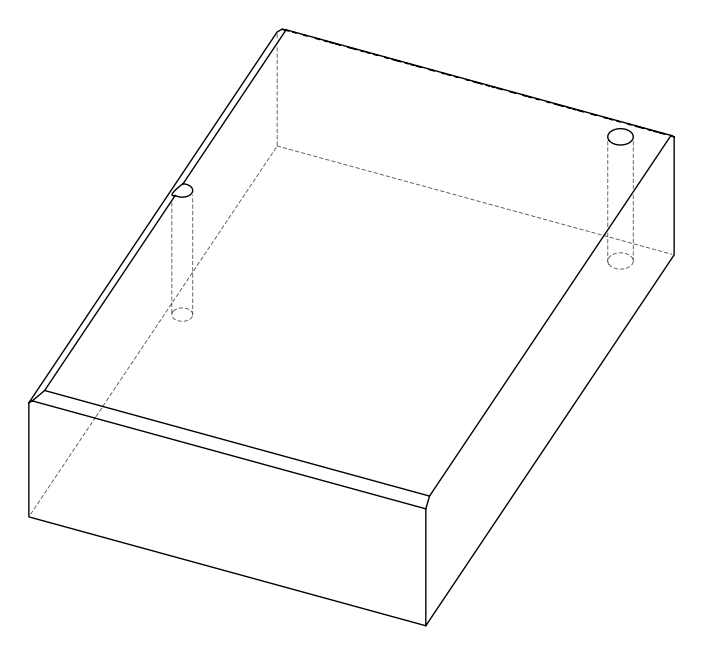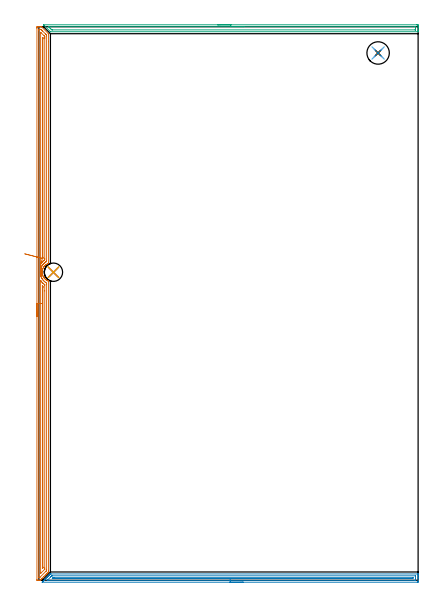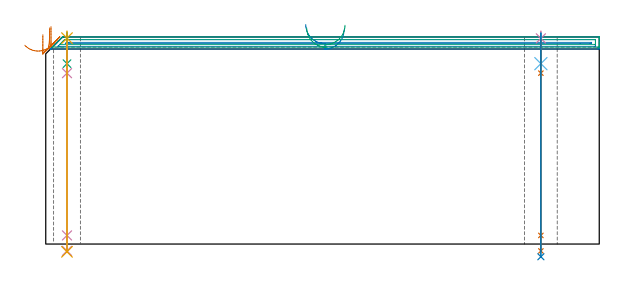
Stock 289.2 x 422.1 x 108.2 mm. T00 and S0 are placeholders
(PLAN: 11 operations, 7 tool changes, 27.4 min)
(1 AREA_MILL | FG_CHAMFER_SURFACE | UGT0205_001 | 13.49 min | 16339 mm3)
(2 AREA_MILL_1 | FG_CHAMFER_SURFACE_1 | UGT0205_001 | 6.97 min | 5616 mm3)
(3 AREA_MILL_2 | FG_CHAMFER_SURFACE_2 | UGT0205_001 | 4.72 min | 3960 mm3)
(4 SPOT_DRILL | STEP1HOLE | NXT0321_9005460120000 | 0.03 min | 4 mm3)
(5 SPOT_DRILL_1 | STEP1HOLE_1 | NXT0321_9005460120000 | 0.03 min | 2 mm3)
(6 DRILL_BLIND_HOLE_INTO_CENTER | STEP1HOLE | NXT0301_064 | 0.07 min | 862 mm3)
(7 GUN_DRILL_THROUGH_HOLE | STEP1HOLE | UGT0307_006 | 0.55 min | 6030 mm3)
(8 DRILL_TO_ENLARGE_THROUGH_HOLE | STEP1HOLE | UGT0301_242 | 0.47 min | 17904 mm3)
(9 DRILL_BLIND_HOLE_INTO_CENTER_1 | STEP1HOLE_1 | NXT0301_064 | 0.07 min | 850 mm3)
(10 GUN_DRILL_THROUGH_HOLE_1 | STEP1HOLE_1 | UGT0307_006 | 0.53 min | 6030 mm3)
(11 DRILL_TO_ENLARGE_THROUGH_HOLE_1 | STEP1HOLE_1 | NXT0301_104 | 0.46 min | 9641 mm3)
(TOOL UGT0205_001 | Chamfer Mill 20 x 3 x 45 deg. | D20 FL50 Z2)
(TOOL NXT0321_9005460120000 | NC Spot Drill, 142deg, 12mm, Carbide, Uncoated | D12 PA142 FL30 Z2)
(TOOL NXT0301_064 | Carbide Drill 9.3mm [860.1-0930-028A1-MM 2214] | D9.3 PA140 FL47 Z2)
(TOOL UGT0307_006 | Gun Drill 9 mm | D9 PA130 FL24 Z1)
(TOOL UGT0301_242 | Twist Drill 17.1 mm | D17.1 PA118 FL130 Z2)
(TOOL NXT0301_104 | Carbide Drill 14mm [860.1-1400-112A1-MM 2214] | D14 PA140 FL123 Z2)
(OP 1 AREA_MILL)
G17 G21 G94 G90
T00 M6
G54
G17 G0 G90 X-1.5 Y201.05 S1061 M3
G43 Z118.2 H0
Z109.4
G94 G1 Y201.088 Z108.528 F250.
Y201.202 Z107.664
Y201.391 Z106.812
Y201.653 Z105.98
Y201.987 Z105.174
Y202.39 Z104.4
Y202.858 Z103.664
Y203.39 Z102.972
Y203.979 Z102.329
Y204.622 Z101.74
Y205.314 Z101.208
Y206.05 Z100.74
Y206.824 Z100.337
Y207.63 Z100.003
Y208.462 Z99.741
Y209.314 Z99.552
Y210.178 Z99.438
Y211.05 Z99.4
Y421.03
X-1.499 Y421.479 Z99.401
X-1.494 Y421.918 Z99.402
X-1.49 Y422.09 Z99.405
X-1.062 Y422.1 Z99.832
X-0.524 Z100.372
X-0.182 Z100.714
X0.356 Z101.252
X0.699 Z101.594
X1.506 Z102.404
X1.579 Z102.478
X1.984 Y422.099 Z102.882
X2.004 Y422.095 Z102.903
X2.46 Y421.642 Z103.357
X7.097 Y417.003 Z107.997
X7.301 Y416.8 Z108.199
X7.3 Y416.183 Z108.2
Y410.735
Y241.869
X7.303 Y241.628 Z108.197
X7.15 Y241.562 Z108.047
X7.011 Y241.507 Z107.91
X6.879 Y241.447 Z107.779
X6.588 Y241.317 Z107.487
X6.422 Y241.23 Z107.321
X5.924 Y240.97 Z106.823
X5.713 Y240.835 Z106.612
X5.541 Y240.71 Z106.441
X5.268 Y240.511 Z106.168
X4.838 Y240.162 Z105.737
X4.76 Y240.09 Z105.659
X4.747 Y240.077 Z105.644
X4.661 Y239.987 Z105.557
X4.341 Y239.655 Z105.241
X3.963 Y239.212 Z104.862
X3.942 Y239.184 Z104.841
X3.927 Y239.162 Z104.826
X3.661 Y238.77 Z104.56
X3.643 Y238.744 Z104.542
X3.374 Y238.291 Z104.271
X3.088 Y237.719 Z103.987
X2.963 Y237.398 Z103.857
X2.817 Y236.953 Z103.709
X2.758 Y236.747 Z103.657
X2.753 Y236.729 Z103.652
X2.694 Y236.505 Z103.591
X2.612 Y236.1 Z103.512
X2.603 Y236.059 Z103.503
X2.556 Y235.692 Z103.452
X2.547 Y235.622 Z103.441
X2.546 Y235.611 Z103.44
X2.543 Y235.569 Z103.437
X2.533 Y235.411 Z103.425
X2.514 Y235.165 Z103.41
X2.515 Y235.036 Z103.407
Y234.862 Z103.405
X2.513 Y234.718 Z103.407
X2.525 Y234.51 Z103.419
X2.527 Y234.45 Z103.425
X2.537 Y234.271 Z103.436
X2.59 Y233.835 Z103.486
X2.592 Y233.825 Z103.487
X2.647 Y233.522 Z103.546
X2.674 Y233.377 Z103.573
X2.695 Y233.294 Z103.594
X2.788 Y232.932 Z103.685
X2.932 Y232.495 Z103.827
X2.972 Y232.385 Z103.871
X3.106 Y232.039 Z104.002
X3.273 Y231.703 Z104.173
X3.332 Y231.588 Z104.231
X3.582 Y231.146 Z104.479
X3.634 Y231.067 Z104.532
X3.766 Y230.864 Z104.666
X3.8 Y230.817 Z104.7
X3.927 Y230.643 Z104.823
X3.964 Y230.592 Z104.861
X4.239 Y230.253 Z105.139
X4.407 Y230.072 Z105.307
X4.531 Y229.939 Z105.431
X4.837 Y229.641 Z105.737
X5.062 Y229.448 Z105.96
X5.101 Y229.414 Z105.998
X5.155 Y229.368 Z106.053
X5.164 Y229.359 Z106.063
X5.434 Y229.156 Z106.334
X5.713 Y228.965 Z106.612
X5.937 Y228.833 Z106.836
X5.982 Y228.806 Z106.879
X6.039 Y228.772 Z106.938
X6.146 Y228.709 Z107.045
X6.315 Y228.619 Z107.213
X6.422 Y228.563 Z107.317
X6.589 Y228.474 Z107.487
X6.603 Y228.466 Z107.501
X6.862 Y228.355 Z107.759
X6.9 Y228.338 Z107.797
X7.054 Y228.278 Z107.951
X7.215 Y228.212 Z108.109
X7.297 Y228.175 Z108.188
X7.3 Y228.027 Z108.2
Y6.876
X7.294 Y6.305 Z108.192
X7.114 Y6.113 Z108.011
X6.429 Y5.429 Z107.328
X6.09 Y5.088 Z106.986
X5.494 Y4.494 Z106.393
X4.808 Y3.807 Z105.707
X3.855 Y2.855 Z104.754
X2.515 Y1.514 Z103.414
X2.46 Y1.458 Z103.357
X2.406 Y1.406 Z103.305
X2.217 Y1.216 Z103.116
X2.166 Y1.165 Z103.063
X2.117 Y1.117 Z103.016
X1.919 Y0.919 Z102.818
X1.873 Y0.872 Z102.77
X1.828 Y0.828 Z102.727
X1.621 Y0.621 Z102.52
X1.579 Y0.578 Z102.477
X1.462 Y0.462 Z102.362
X1.323 Y0.323 Z102.223
X1.139 Y0.138 Z102.037
X1.023 Y0.025 Z101.92
X0.991 Y0.001 Z101.886
X0.699 Y0. Z101.597
X0.625 Z101.524
X-0.182 Z100.713
X-1.404 Z99.492
X-1.491 Y0.003 Z99.405
X-1.5 Y0.396 Z99.4
Y211.05
X-0.086 Z100.814
X-0.085 Y419.594 Z100.815
X-0.084 Y419.692 Z100.816
X-0.079 Y420.08 Z100.821
X0.303 Y420.094 Z101.203
X0.699 Y420.098 Z101.599
X1.178 Y420.099 Z102.078
X1.378 Y420.097 Z102.278
X1.479 Y420.094 Z102.379
X1.527 Y420.09 Z102.427
X1.579 Y420.06 Z102.479
X1.955 Y419.692 Z102.855
X2.46 Y419.19 Z103.36
X2.852 Y418.799 Z103.752
X5.101 Y416.549 Z106.001
X5.532 Y416.118 Z106.432
X5.678 Y415.97 Z106.578
X5.795 Y415.848 Z106.695
X5.87 Y415.768 Z106.77
X5.879 Y415.719 Z106.779
X5.885 Y415.323 Z106.785
Y415.224
Y243.762
X5.884 Y243.664 Z106.784
X5.879 Y243.267 Z106.779
X5.867 Y243.083 Z106.767
X5.743 Y243.013 Z106.643
X5.312 Y242.771 Z106.212
X5.183 Y242.688 Z106.083
X5.101 Y242.631 Z106.001
X4.67 Y242.314 Z105.57
X4.221 Y241.965 Z105.121
X4.173 Y241.926 Z105.073
X4.116 Y241.877 Z105.016
X3.726 Y241.486 Z104.626
X3.34 Y241.076 Z104.24
X3.297 Y241.028 Z104.197
X3.26 Y240.984 Z104.16
X3.023 Y240.693 Z103.923
X2.905 Y240.531 Z103.805
X2.602 Y240.09 Z103.502
X2.546 Y240.002 Z103.446
X2.46 Y239.857 Z103.36
X2.223 Y239.437 Z103.123
X2.1 Y239.197 Z103.
X1.927 Y238.844 Z102.827
X1.703 Y238.303 Z102.603
X1.682 Y238.251 Z102.582
X1.669 Y238.212 Z102.569
X1.579 Y237.937 Z102.479
X1.46 Y237.53 Z102.36
X1.428 Y237.41 Z102.328
X1.346 Y237.082 Z102.246
X1.291 Y236.809 Z102.191
X1.234 Y236.516 Z102.134
X1.168 Y236.04 Z102.068
X1.13 Y235.622 Z102.03
X1.105 Y235.21 Z102.005
X1.103 Y234.729 Z102.003
X1.122 Y234.299 Z102.022
X1.161 Y233.835 Z102.061
X1.233 Y233.293 Z102.133
X1.3 Y232.942 Z102.2
X1.493 Y232.135 Z102.393
X1.52 Y232.048 Z102.42
X1.579 Y231.864 Z102.479
X1.765 Y231.343 Z102.665
X1.794 Y231.264 Z102.694
X1.838 Y231.155 Z102.738
X1.904 Y230.998 Z102.804
X2.062 Y230.665 Z102.962
X2.279 Y230.261 Z103.179
X2.46 Y229.94 Z103.36
X2.681 Y229.592 Z103.581
X2.835 Y229.368 Z103.735
X3.051 Y229.076 Z103.951
X3.34 Y228.721 Z104.24
X3.567 Y228.474 Z104.467
X3.892 Y228.145 Z104.792
X4.221 Y227.842 Z105.121
X4.531 Y227.581 Z105.431
X5.101 Y227.173 Z106.001
X5.879 Y226.687 Z106.779
X5.885 Y225.892 Z106.785
Y225.793
Y7.867
X5.884 Y7.769 Z106.784
X5.879 Y7.372 Z106.779
X5.871 Y7.332 Z106.771
X5.844 Y7.301 Z106.744
X5.792 Y7.245 Z106.692
X5.705 Y7.156 Z106.605
X5.426 Y6.876 Z106.326
X0.827 Y2.277 Z101.727
X0.699 Y2.151 Z101.599
X0.595 Y2.053 Z101.495
X0.552 Y2.013 Z101.452
X0.498 Y2.01 Z101.398
X0.219 Y2.002 Z101.119
X0.007 Y2.001 Z100.907
X-0.025 Y2.002 Z100.875
X-0.058 Y2.007 Z100.842
X-0.079 Y2.011 Z100.821
X-0.08 Y2.037 Z100.82
X-0.085 Y2.31 Z100.815
X-0.086 Y211.05 Z100.814
X1.328 Z102.228
X1.329 Y228.602 Z102.229
X1.331 Y228.638 Z102.231
X1.335 Y228.683 Z102.235
X1.338 Y228.692 Z102.238
X1.579 Y228.327 Z102.479
X1.882 Y227.89 Z102.782
X2.111 Y227.581 Z103.011
X2.46 Y227.155 Z103.36
X2.901 Y226.687 Z103.801
X3.123 Y226.467 Z104.023
X3.34 Y226.266 Z104.24
X3.895 Y225.793 Z104.795
X4.221 Y225.552 Z105.121
X4.393 Y225.424 Z105.293
X4.439 Y225.387 Z105.339
X4.459 Y225.369 Z105.359
X4.464 Y225.323 Z105.364
X4.468 Y225.154 Z105.368
X4.47 Y224.9 Z105.37
X4.471 Y220.656 Z105.371
Y9.302
X4.469 Y8.663 Z105.369
X4.467 Y8.413 Z105.367
X4.464 Y8.377 Z105.364
X4.448 Y8.356 Z105.348
X4.398 Y8.302 Z105.298
X4.221 Y8.121 Z105.121
X1.385 Y5.286 Z102.285
X1.356 Y5.259 Z102.256
X1.338 Y5.246 Z102.238
X1.335 Y5.247 Z102.235
X1.332 Y5.255 Z102.232
X1.329 Y5.284 Z102.229
Y5.304
X1.328 Y211.05 Z102.228
X2.743 Z103.643
Y224.006
X2.744 Y224.326 Z103.644
X2.746 Y224.378 Z103.646
X2.749 Y224.407 Z103.649
X2.766 Y224.398 Z103.666
X2.897 Y224.288 Z103.797
X3.048 Y224.158 Z103.948
X3.051 Y224.006 Z103.951
X3.055 Y223.687 Z103.955
X3.057 Y223.4 Z103.957
Y223.113
Y10.13
X3.056 Y9.845 Z103.956
X3.05 Y9.556 Z103.95
X3.046 Y9.406 Z103.946
X2.999 Y9.355 Z103.899
X2.831 Y9.18 Z103.731
X2.802 Y9.151 Z103.702
X2.765 Y9.116 Z103.665
X2.75 Y9.103 Z103.65
X2.747 Y9.104 Z103.647
X2.745 Y9.111 Z103.645
X2.743 Y9.148 Z103.643
Y107.155
Y211.05
Y211.922 Z103.681
Y212.786 Z103.795
Y213.638 Z103.983
Y214.47 Z104.246
Y215.276 Z104.58
Y216.05 Z104.982
Y216.786 Z105.451
Y217.478 Z105.982
Y218.121 Z106.572
Y218.71 Z107.215
Y219.242 Z107.907
Y219.71 Z108.643
Y220.113 Z109.416
Y220.447 Z110.222
Y220.709 Z111.054
Y220.898 Z111.906
Y221.012 Z112.771
Y221.05 Z113.643
G0 X2.032 Y231.912 Z112.961
G1 X2.035 Y231.884 Z112.089
X2.031 Y231.932 Z111.218
X2.022 Y232.055 Z110.355
X2.006 Y232.254 Z109.505
X1.986 Y232.525 Z108.676
X1.96 Y232.867 Z107.874
X1.929 Y233.278 Z107.105
X1.893 Y233.754 Z106.375
X1.852 Y234.291 Z105.689
X1.806 Y234.886 Z105.053
X1.757 Y235.534 Z104.471
X1.704 Y236.231 Z103.948
X1.648 Y236.97 Z103.488
X1.589 Y237.746 Z103.094
X1.528 Y238.553 Z102.77
X1.465 Y239.386 Z102.517
X1.4 Y240.237 Z102.338
X1.334 Y241.101 Z102.234
X1.329 Y241.196 Z102.229
Y417.521
X1.33 Y417.69 Z102.23
X1.334 Y417.825 Z102.234
X1.336 Y417.853 Z102.236
X1.343 Y417.848 Z102.243
X1.378 Y417.817 Z102.278
X1.579 Y417.62 Z102.479
X3.976 Y415.224 Z104.876
X4.221 Y414.978 Z105.121
X4.379 Y414.815 Z105.279
X4.455 Y414.734 Z105.355
X4.464 Y414.585 Z105.364
X4.468 Y414.331 Z105.368
X4.47 Y414.077 Z105.37
X4.471 Y413.437 Z105.371
X4.472 Y413.183 Z105.372
X4.471 Y245.451 Z105.371
Y245.198
X4.466 Y244.558 Z105.366
X4.464 Y244.437 Z105.364
X4.395 Y244.381 Z105.295
X4.221 Y244.246 Z105.121
X3.896 Y243.994 Z104.796
X3.472 Y243.664 Z104.372
X3.401 Y243.603 Z104.301
X3.34 Y243.547 Z104.24
X2.954 Y243.163 Z103.854
X2.577 Y242.771 Z103.477
X2.521 Y242.709 Z103.421
X2.46 Y242.639 Z103.36
X2.115 Y242.227 Z103.015
X1.856 Y241.877 Z102.756
X1.742 Y241.712 Z102.642
X1.579 Y241.47 Z102.479
X1.389 Y241.177 Z102.289
X1.355 Y241.127 Z102.255
X1.334 Y241.101 Z102.234
X2.75 Y245.451 Z103.65
X2.746 Y245.739 Z103.646
X2.744 Y246.057 Z103.644
X2.743 Y262.159 Z103.643
Y413.15
X2.744 Y413.437 Z103.644
X2.746 Y413.757 Z103.646
X2.75 Y413.916 Z103.65
X2.754 Y413.986 Z103.654
X2.796 Y413.947 Z103.696
X2.898 Y413.848 Z103.798
X2.999 Y413.744 Z103.899
X3.047 Y413.692 Z103.947
X3.051 Y413.596 Z103.951
X3.054 Y413.437 Z103.954
X3.056 Y413.15 Z103.956
X3.057 Y412.831 Z103.957
Y246.345
X3.056 Y246.026 Z103.956
X3.053 Y245.743 Z103.953
X3.05 Y245.657 Z103.95
X3.04 Y245.629 Z103.94
X3.012 Y245.604 Z103.912
X2.828 Y245.451 Z103.728
X2.802 Y245.438 Z103.702
X2.75 Y245.451 Z103.65
X2.118 Y245.613 Z103.071
X1.439 Y245.787 Z102.551
X0.719 Y245.971 Z102.094
X-0.037 Y246.165 Z101.703
X-0.822 Y246.366 Z101.382
X-1.632 Y246.573 Z101.133
X-2.46 Y246.785 Z100.958
X-3.3 Y247. Z100.858
X-4.145 Y247.216 Z100.833
X-4.988 Y247.432 Z100.885
X-5.824 Y247.646 Z101.013
X-6.646 Y247.857 Z101.215
X-7.448 Y248.062 Z101.491
X-8.224 Y248.261 Z101.837
X-8.967 Y248.451 Z102.252
X-9.673 Y248.632 Z102.733
X-10.335 Y248.801 Z103.275
X-10.949 Y248.958 Z103.874
G0 Z118.2
M5
M2
(OP 2 AREA_MILL_1)
G17 G21 G94 G90
T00 M6
G54
G17 G0 G90 X155.85 Y-1.5 S1061 M3
G43 Z118.2 H0
Z111.9
G94 G1 X155.812 Z111.028 F250.
X155.698 Z110.164
X155.509 Z109.312
X155.247 Z108.48
X154.913 Z107.674
X154.51 Z106.9
X154.042 Z106.164
X153.511 Z105.472
X152.921 Z104.829
X152.278 Z104.24
X151.586 Z103.708
X150.85 Z103.24
X150.076 Z102.837
X149.27 Z102.503
X148.438 Z102.241
X147.587 Z102.052
X146.722 Z101.938
X145.85 Z101.9
X2.656
X2.629 Y-1.499 Z101.901
X2.519 Y-1.492 Z101.905
X2.559 Y-1.446 Z101.952
X2.656 Y-1.344 Z102.054
X3.102 Y-0.896 Z102.5
X3.43 Y-0.57 Z102.83
X3.66 Y-0.34 Z103.059
X3.88 Y-0.119 Z103.279
X3.994 Y-0.004 Z103.392
X4.346 Y0.346 Z103.746
X4.53 Y0.53 Z103.929
X4.765 Y0.765 Z104.164
X4.886 Y0.888 Z104.284
X5.261 Y1.261 Z104.661
X5.4 Y1.4 Z104.799
X5.942 Y1.945 Z105.34
X6.224 Y2.224 Z105.624
X6.27 Y2.27 Z105.67
X6.827 Y2.83 Z106.225
X7.117 Y3.117 Z106.517
X7.712 Y3.714 Z107.11
X8.009 Y4.009 Z107.409
X8.753 Y4.752 Z108.151
X8.805 Y4.799 Z108.183
X9.347 Y4.8 Z108.2
X289.045
X289.191 Y4.797 Z108.188
X289.193 Y4.782 Z108.173
X289.2 Y4.454 Z107.853
Y4.036 Z107.435
Y3.419 Z106.814
Y2.226 Z105.623
Y1.65 Z105.044
Y-0.716 Z102.68
X289.197 Y-1.004 Z102.392
X289.191 Y-1.491 Z101.905
X289.093 Y-1.494 Z101.903
X288.598 Y-1.5 Z101.9
X145.85
Y-0.086 Z103.314
X7.403
X6.671 Y-0.085 Z103.315
X6.635 Y-0.084 Z103.316
X6.392 Y-0.069 Z103.331
X6.417 Y-0.04 Z103.36
X6.501 Y0.049 Z103.449
X6.589 Y0.139 Z103.539
X6.671 Y0.221 Z103.621
X8.984 Y2.535 Z105.935
X9.347 Y2.897 Z106.297
X9.611 Y3.158 Z106.558
X9.825 Y3.365 Z106.765
X9.842 Y3.379 Z106.779
X9.865 Y3.381 Z106.781
X9.917 Y3.384 Z106.784
X10.025 Y3.385 Z106.785
X10.239 Y3.386 Z106.786
X287.035 Y3.385 Z106.785
X287.128 Y3.384 Z106.784
X287.174 Y3.381 Z106.781
X287.189 Y3.379 Z106.779
X287.191 Y3.365 Z106.765
X287.196 Y3.265 Z106.665
X287.199 Y3.037 Z106.437
Y0.765 Z104.165
X287.198 Y0.385 Z103.785
X287.19 Y0. Z103.4
X287.18 Y-0.079 Z103.321
X287.135 Y-0.081 Z103.319
X287.029 Y-0.084 Z103.316
X286.814 Y-0.086 Z103.314
X286.78
X145.85
Y1.328 Z104.728
X10.563 Y1.329 Z104.729
X10.249 Y1.332 Z104.732
X10.239 Y1.334 Z104.734
Y1.336 Z104.736
Y1.339 Z104.739
X10.395 Y1.495 Z104.895
X10.552 Y1.65 Z105.05
X10.845 Y1.934 Z105.334
X10.892 Y1.965 Z105.365
X10.97 Y1.967 Z105.367
X11.131 Y1.969 Z105.369
X11.7 Y1.971 Z105.371
X12.024 Y1.972 Z105.372
X285.03 Y1.971 Z105.371
X285.138 Y1.969 Z105.369
X285.176 Y1.967 Z105.367
X285.19 Y1.966 Z105.366
X285.192 Y1.931 Z105.331
X285.197 Y1.819 Z105.219
X285.198 Y1.65 Z105.05
X285.194 Y1.487 Z104.887
X285.182 Y1.336 Z104.736
X285.03 Y1.334 Z104.734
X284.461 Y1.33 Z104.73
X279.266 Y1.328 Z104.728
X145.85
X144.979 Z104.767
X144.114 Z104.88
X143.262 Z105.069
X142.43 Z105.332
X141.624 Z105.665
X140.85 Z106.068
X140.114 Z106.537
X139.422 Z107.068
X138.779 Z107.657
X138.19 Z108.301
X137.659 Z108.993
X137.19 Z109.728
X136.787 Z110.502
X136.453 Z111.308
X136.191 Z112.14
X136.002 Z112.992
X135.888 Z113.857
X135.85 Z114.728
G0 Z118.2
M5
M2
(OP 3 AREA_MILL_2)
G17 G21 G94 G90
T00 M6
G54
G17 G0 G90 X136.35 Y423.6 S1061 M3
G43 Z118.2 H0
Z112.9
G94 G1 X136.388 Z112.028 F250.
X136.502 Z111.164
X136.691 Z110.312
X136.953 Z109.48
X137.287 Z108.674
X137.69 Z107.9
X138.158 Z107.164
X138.69 Z106.472
X139.279 Z105.829
X139.922 Z105.24
X140.614 Z104.708
X141.35 Z104.24
X142.124 Z103.837
X142.93 Z103.503
X143.762 Z103.241
X144.613 Z103.052
X145.478 Z102.938
X146.35 Z102.9
X288.15
X288.603 Y423.599 Z102.901
X289.049 Y423.594 Z102.903
X289.191 Y423.591 Z102.905
X289.2 Y423.153 Z103.343
Y422.862 Z103.634
Y422.272 Z104.223
Y421.69 Z104.808
Y421.391 Z105.106
Y419.628 Z106.867
Y419.03 Z107.469
Y418.747 Z107.752
X289.199 Y418.602 Z107.897
X289.19 Y418.306 Z108.193
X289.049 Y418.3 Z108.2
X9.002
X8.803 Y418.303 Z108.19
X8.798
X8.695 Y418.403 Z108.093
X8.59 Y418.51 Z107.99
X3.651 Y423.449 Z103.05
X3.515 Y423.593 Z102.905
X3.513 Y423.599 Z102.9
X146.35 Y423.6
Y422.186 Z104.314
X286.819 Y422.185 Z104.315
X286.908 Y422.184 Z104.316
X287.177 Y422.179 Z104.321
X287.19 Y422.092 Z104.408
X287.197 Y421.899 Z104.601
X287.199 Y421.391 Z105.109
X287.2 Y421.014 Z105.486
X287.199 Y420.509 Z105.991
X287.198 Y420.135 Z106.365
X287.19 Y419.757 Z106.743
X287.187 Y419.72 Z106.78
X287.17 Y419.719 Z106.781
X287.121 Y419.716 Z106.784
X287.02 Y419.715 Z106.785
X286.819 Y419.714 Z106.786
X10.34 Y419.715 Z106.785
X10.252
X9.856 Y419.721 Z106.779
X9.448 Y420.109 Z106.391
X9.042 Y420.509 Z105.991
X8.557 Y420.993 Z105.507
X8.16 Y421.391 Z105.109
X7.665 Y421.889 Z104.611
X7.468 Y422.093 Z104.407
X7.398 Y422.179 Z104.321
X7.665 Y422.184 Z104.316
X7.753 Y422.185 Z104.315
X146.35 Y422.186 Z104.314
X147.222 Z104.352
X148.086 Z104.466
X148.938 Z104.655
X149.77 Z104.917
X150.576 Z105.251
X151.35 Z105.654
X152.086 Z106.123
X152.778 Z106.654
X153.421 Z107.243
X154.01 Z107.886
X154.541 Z108.578
X155.01 Z109.314
X155.413 Z110.088
X155.747 Z110.894
X156.009 Z111.726
X156.198 Z112.578
X156.312 Z113.443
X156.35 Z114.314
G0 Z118.2
M5
M2
(OP 4 SPOT_DRILL)
G17 G21 G94 G90
T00 M6
G54
G17 G0 G90 X258.7 Y402.1 S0 M3
G43 Z118.2 H0
G94 G81 G98 Z107.464 F250. R111.2
G80
M5
M2
(OP 5 SPOT_DRILL_1)
G17 G21 G94 G90
T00 M6
G54
G17 G0 G90 X11.1 Y234.9 S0 M3
G43 Z118.2 H0
G94 G81 G98 Z107.589 F250. R111.2
G80
M5
M2
(OP 6 DRILL_BLIND_HOLE_INTO_CENTER)
G17 G21 G94 G90
T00 M6
G54
G17 G0 G90 X258.7 Y402.1 S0 M3
G43 Z118.2 H1
G94 G81 G98 Z94.25 F250. R110.2
G80
M5
M2
(OP 7 GUN_DRILL_THROUGH_HOLE)
G17 G21 G94 G90
T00 M6
G54
G17 G0 G90 X258.7 Y402.1 M8
G43 Z118.2 H0
Z106.789
S716 M3
G94 G1 Z89.289 F125. M26
G4 X.084
Z4.5 F250.
G4 X.084
Z-3.598 F125.
G4 X.084
M5
M9
G0 Z106.789
Z118.2
M2
(OP 8 DRILL_TO_ENLARGE_THROUGH_HOLE)
G17 G21 G94 G90
T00 M6
G54
G17 G0 G90 X258.7 Y402.1 S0 M3
G43 Z118.2 H0
G94 G73 G98 Z-6.637 F250. Q16.405 R110.2
G80
M5
M2
(OP 9 DRILL_BLIND_HOLE_INTO_CENTER_1)
G17 G21 G94 G90
T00 M6
G54
G17 G0 G90 X11.1 Y234.9 S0 M3
G43 Z118.2 H1
G94 G81 G98 Z94.25 F250. R110.2
G80
M5
M2
(OP 10 GUN_DRILL_THROUGH_HOLE_1)
G17 G21 G94 G90
T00 M6
G54
G17 G0 G90 X11.1 Y234.9 M8
G43 Z118.2 H0
Z104.94
S716 M3
G94 G1 Z89.289 F125. M26
G4 X.084
Z4.5 F250.
G4 X.084
Z-3.598 F125.
G4 X.084
M5
M9
G0 Z104.94
Z118.2
M2
(OP 11 DRILL_TO_ENLARGE_THROUGH_HOLE_1)
G17 G21 G94 G90
T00 M6
G54
G17 G0 G90 X11.1 Y234.9 S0 M3
G43 Z118.2 H1
G94 G73 G98 Z-4.048 F250. Q12.472 R110.2
G80
M5
M2
